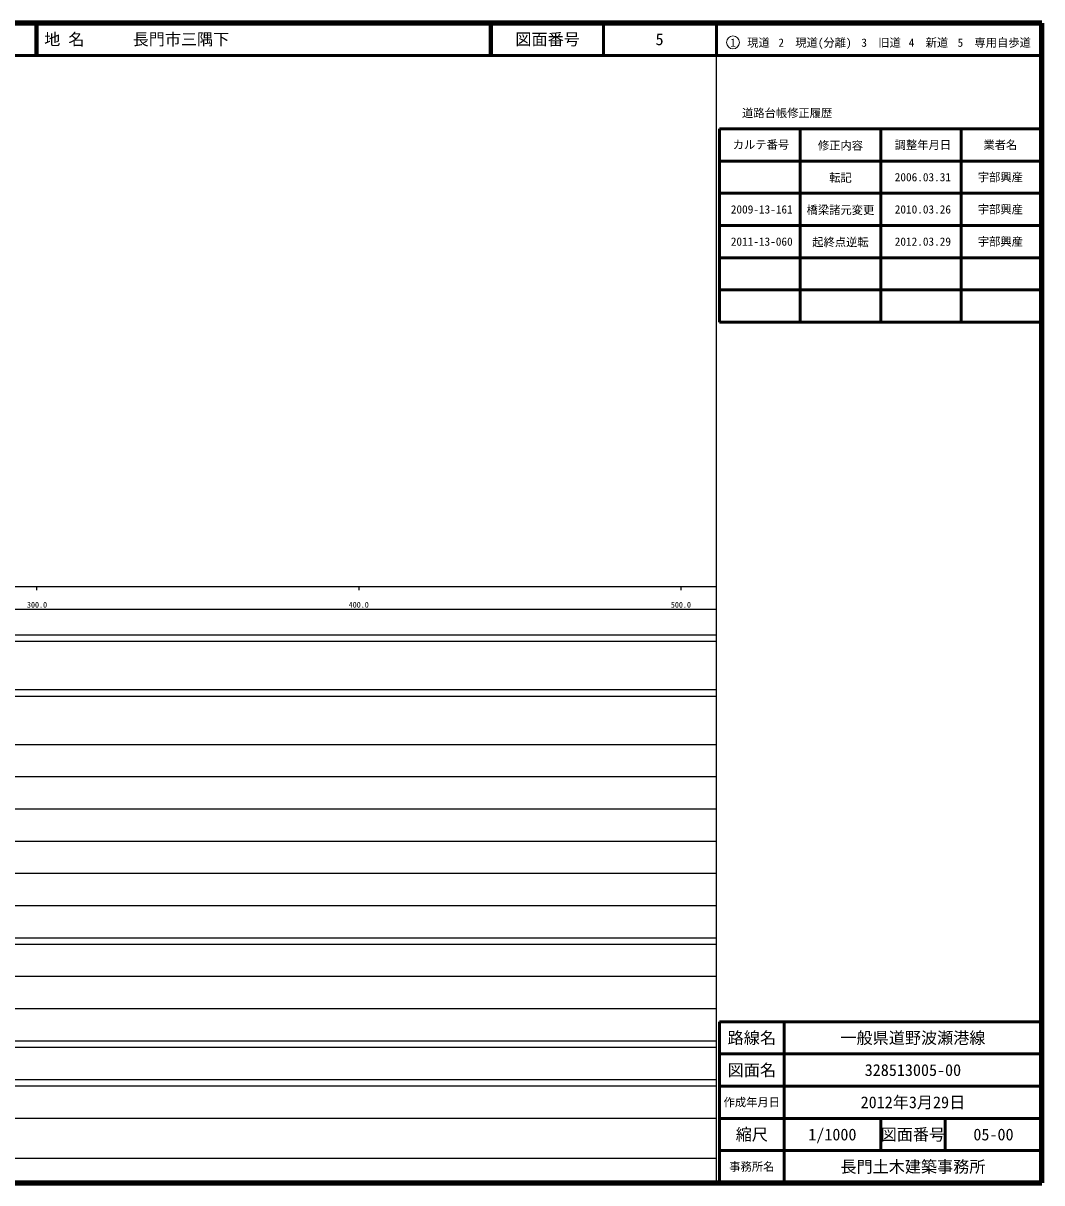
# Model space of a CAD drawing. Units: millimetres on the paper, enlarged 1000 times. Extents: x 40000 to 680000, y 20000 to 380000.
# Drawn here: x 363867 to 680000, y 20000 to 380000 of the extents above; entities that cross this region are included whole.
import ezdxf
from ezdxf.enums import TextEntityAlignment as Align

# ---------------------------------------------------------------- set-up
doc = ezdxf.new("R2010")
doc.units = ezdxf.units.MM
doc.header["$LTSCALE"] = 1000
for name, color, linetype, lineweight in [('M-TTL', 2, 'Continuous', 140), ('M-TTL-BAND', 7, 'Continuous', 25), ('M-TTL-FRAM', 2, 'Continuous', 50), ('M-TTL-LINE', 7, 'Continuous', 50), ('M-TTL-TXT', 7, 'Continuous', 13)]:
    doc.layers.add(name, color=color, linetype=linetype, lineweight=lineweight)
doc.styles.add('ＭＳ ゴシック', font='')
doc.styles.get('ＭＳ ゴシック').set_extended_font_data('MS Gothic')

msp = doc.modelspace()

# ---------------------------------------------------------------- linework, layer by layer
at = {"layer": 'M-TTL'}
for p, q in [((680000, 380000), (40000, 380000)), ((680000, 20000), (680000, 380000)), ((40000, 20000), (680000, 20000))]:
    msp.add_line(p, q, dxfattribs=at)
at = {"layer": 'M-TTL-BAND'}
for p, q in [((579000, 20000), (579000, 370000)), ((579000, 205000), (58000, 205000)), ((368000, 205000), (368000, 204000)), ((468000, 205000), (468000, 204000)), ((568000, 205000), (568000, 204000)), ((579000, 198000), (68000, 198000)), ((579000, 190000), (58000, 190000)), ((579000, 188000), (58000, 188000)), ((579000, 173000), (58000, 173000)), ((579000, 171000), (58000, 171000)), ((579000, 156000), (58000, 156000)), ((579000, 146000), (58000, 146000)), ((579000, 136000), (58000, 136000)), ((579000, 126000), (58000, 126000)), ((579000, 116000), (58000, 116000)), ((579000, 106000), (58000, 106000)), ((579000, 96000), (58000, 96000)), ((579000, 94000), (58000, 94000)), ((579000, 84000), (58000, 84000)), ((579000, 74000), (58000, 74000)), ((579000, 64000), (58000, 64000)), ((579000, 62000), (58000, 62000)), ((579000, 52000), (58000, 52000)), ((579000, 50000), (58000, 50000)), ((579000, 40000), (58000, 40000)), ((579000, 27500), (68000, 27500))]:
    msp.add_line(p, q, dxfattribs=at)
at = {"layer": 'M-TTL-FRAM'}
for p, q in [((580000, 347197), (680000, 347197)), ((580000, 347197), (580000, 287197)), ((580000, 287197), (680000, 287197)), ((580000, 70000), (580000, 20000)), ((680000, 70000), (580000, 70000))]:
    msp.add_line(p, q, dxfattribs=at)
at = {"layer": 'M-TTL-LINE'}
for p, q in [((367750, 380000), (367750, 370000)), ((368250, 380000), (368250, 370000)), ((508747, 380000), (508747, 370000)), ((509247, 380000), (509247, 370000)), ((543997, 380000), (543997, 370000)), ((579000, 380000), (579000, 370000)), ((40000, 370000), (680000, 370000)), ((605000, 347197), (605000, 287197)), ((630000, 347197), (630000, 287197)), ((655000, 347197), (655000, 287197)), ((580000, 337197), (680000, 337197)), ((580000, 327197), (680000, 327197)), ((580000, 317197), (680000, 317197)), ((580000, 307197), (680000, 307197)), ((580000, 297197), (680000, 297197)), ((600000, 70000), (600000, 20000)), ((680000, 60000), (580000, 60000)), ((680000, 50000), (580000, 50000)), ((680000, 40000), (580000, 40000)), ((630000, 40000), (630000, 30000)), ((650000, 40000), (650000, 30000)), ((680000, 30000), (580000, 30000))]:
    msp.add_line(p, q, dxfattribs=at)
at = {"layer": 'M-TTL-TXT'}
msp.add_circle((584147, 374034), 2000, dxfattribs=at)

# ---------------------------------------------------------------- texts
at = {"layer": 'M-TTL-BAND', "style": 'ＭＳ ゴシック'}
for s, p in [('300.0', (368156, 199445)), ('400.0', (468000, 199445)), ('500.0', (568000, 199445))]:
    msp.add_text(s, height=1833, dxfattribs=at).set_placement(p, align=Align.MIDDLE_CENTER)
at = {"layer": 'M-TTL-TXT', "style": 'ＭＳ ゴシック'}
msp.add_text('地 名      長門市三隅下', height=3666, dxfattribs=at).set_placement((370380, 375000), align=Align.MIDDLE_LEFT)
for s, height, p in [('図面番号', 3666, (526622, 375000)), ('5', 3666, (561372, 375000)), ('1\u3000現道', 2566, (589448, 373958)), ('2\u3000現道(分離)', 2566, (609619, 373958)), ('3\u3000旧道', 2566, (630121, 373958)), ('4\u3000新道', 2566, (644824, 373958)), ('5\u3000専用自歩道', 2566, (665228, 373958)), ('道路台帳修正履歴', 2566, (600968, 352113)), ('カルテ番号', 2566, (592839, 342277)), ('修正内容', 2566, (617509, 342023)), ('調整年月日', 2566, (643089, 342197)), ('業者名', 2566, (667134, 342197)), ('転記', 2566, (617509, 332023)), ('2006.03.31', 2566, (643089, 332197)), ('宇部興産', 2566, (667134, 332197)), ('2009-13-161', 2566, (593089, 322197)), ('橋梁諸元変更', 2566, (617509, 322023)), ('2010.03.26', 2566, (643089, 322197)), ('宇部興産', 2566, (667134, 322197)), ('2011-13-060', 2566, (593089, 312197)), ('起終点逆転', 2566, (617509, 312023)), ('2012.03.29', 2566, (643089, 312197)), ('宇部興産', 2566, (667134, 312197)), ('路線名', 3666, (590000, 65000)), ('一般県道野波瀬港線', 3666, (640000, 65000)), ('図面名', 3666, (590000, 55000)), ('328513005-00', 3666, (640000, 55000)), ('2012年3月29日', 3666, (640000, 45000)), ('作成年月日', 2566, (590000, 45000)), ('縮尺', 3666, (590000, 35000)), ('1/1000', 3666, (615000, 35000)), ('図面番号', 3666, (640000, 35000)), ('05-00', 3666, (665000, 35000)), ('事務所名', 2566, (590000, 25000)), ('長門土木建築事務所', 3666, (640000, 25000))]:
    msp.add_text(s, height=height, dxfattribs=at).set_placement(p, align=Align.MIDDLE_CENTER)

doc.saveas('drawing.dxf')
